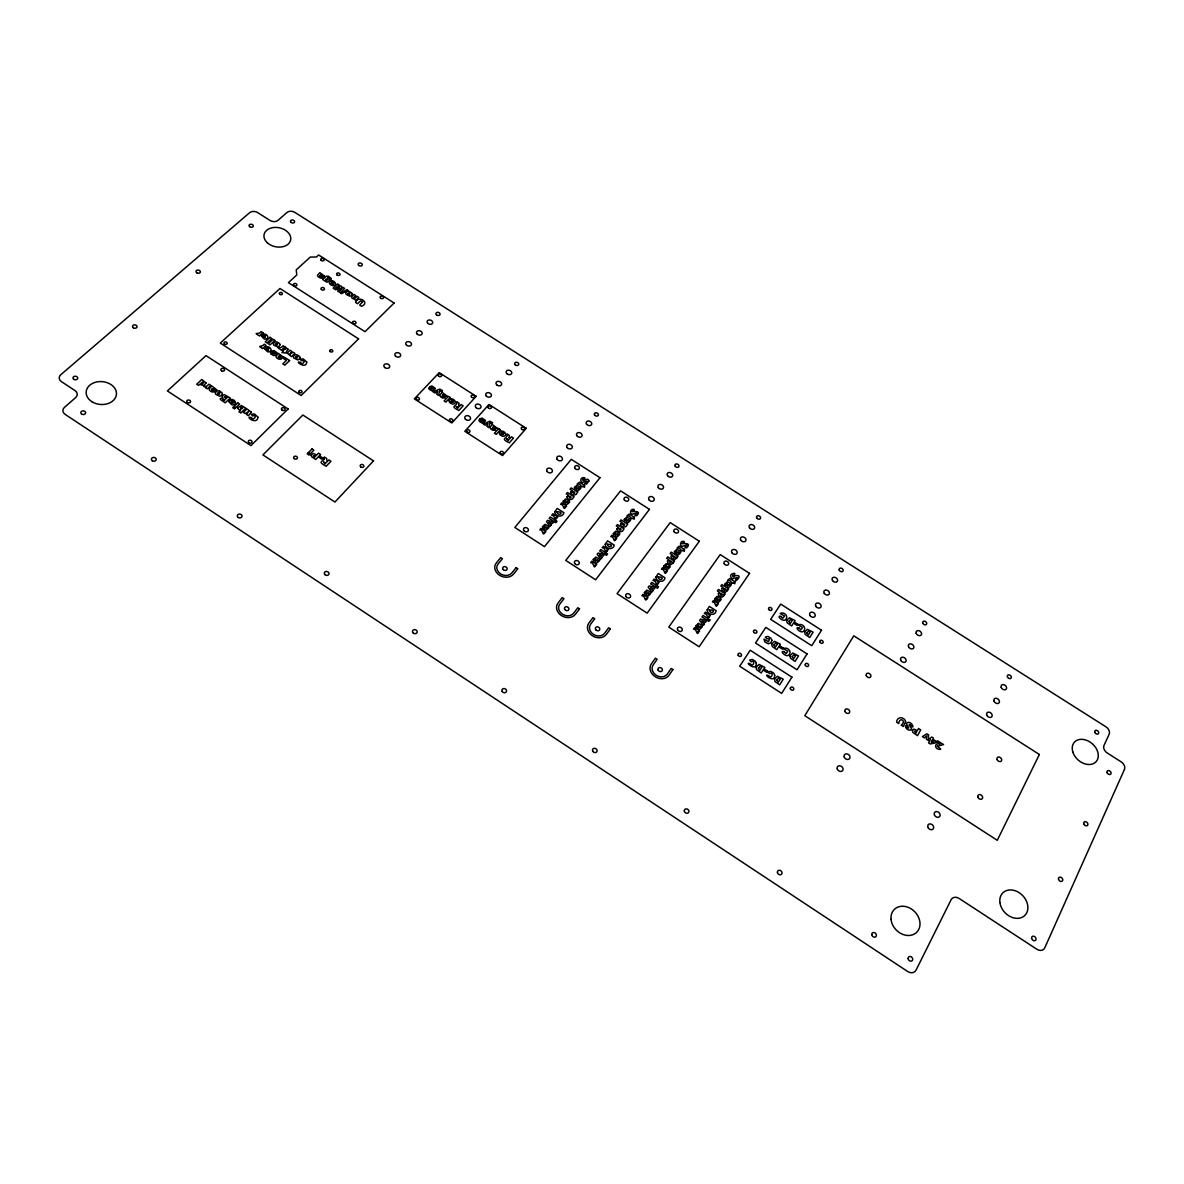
<?xml version="1.0" encoding="UTF-8"?>
<svg xmlns="http://www.w3.org/2000/svg" width="1184" height="1184" viewBox="0 0 1184 1184"><rect width="100%" height="100%" fill="white"/><g stroke="black" fill="none" stroke-linecap="round" stroke-linejoin="round"><path stroke-width="1.5" d="M219.514 391.09L221.734 392.496A3.078 2.353 8.5 0 1 222.296 393.872L221.186 395.648A2.945 2.25 8.5 0 1 219.514 396.122L215.858 394.346A2.901 2.205 8.5 0 1 215.562 392.481L216.554 391.371A2.945 2.235 8.5 0 1 219.484 391.075M774.721 675.28C774.632 684.53 761.578 672.172 768.875 675.842C771.687 679.971 774.232 671.076 769.585 673.652L767.987 671.979L770.71 671.313L773.759 673.178L774.721 675.28M287.209 353.187L291.486 356.65L294.92 353.365L293.129 352.196L289.917 354.105L291.767 351.322L289.976 350.168L287.209 353.187M588.922 481L586.583 484.064L584.615 483.694L587.101 482.006L586.835 481.089L582.439 482.465A2.516 1.954 22.2 0 1 580.93 481.178C579.553 475.687 589.129 477.655 582.661 479.446C582.543 482.761 588.167 476.412 588.922 481M771.909 640.307L770.873 642.912L768.372 643.8L764.938 642.024L763.991 639.153L768.475 641.713L769.422 638.96L766.847 638.694L765.278 637.051L767.957 636.415L770.976 638.265L771.909 640.307M756.339 663.41C756.191 672.601 743.197 660.302 750.478 663.958C753.276 668.072 755.866 659.222 751.204 661.782L749.62 660.11L752.343 659.444L755.392 661.323L756.339 663.41M264.535 348.629L267.347 351.663A2.842 2.131 10.6 0 0 269.153 351.796C273.785 350.627 269.197 345.55 266.104 346.823C272.231 351.248 266.77 345.95 264.535 348.629M620.534 524.172C620.875 528.567 626.928 527.102 626.691 525.474L627.698 524.172L621.023 519.88L619.942 521.286L622.251 522.78L620.534 524.172M261.353 335.93L264.165 338.935A2.827 2.102 10.6 0 0 265.956 339.068C270.588 337.914 266 332.882 262.937 334.14C269.034 338.535 263.603 333.281 261.353 335.93M306.686 362.023C306.33 370.133 293.44 360.114 300.455 362.334C302.379 366.626 306.967 358.767 301.624 360.78L300.248 359.285L303.193 358.856L306.686 362.023M616.894 528.878C617.234 533.288 623.317 531.808 623.08 530.18L624.086 528.863L617.397 524.571L616.302 525.977L618.625 527.457L616.894 528.878M281.17 356.34L278.817 356.236L281.17 356.34M251.363 412.18L248.433 415.717L246.583 414.504L248.566 411.558L245.192 413.601L243.342 412.387L246.968 408.894L251.363 412.18M323.987 459.066C323.276 461.908 316.542 461.109 326.162 466.274L330.972 461.272L328.886 459.91L326.947 461.938L326.71 458.504L324.372 456.98L323.987 459.066M682.088 543.574C683.671 543.708 692.063 542.435 686.735 547.822C680.859 548.177 693.025 542.76 682.162 546.372A2.531 1.983 26.8 0 1 680.608 545.054C679.542 539.401 688.17 541.192 682.088 543.574M501.187 433.832L503.156 434.587L501.187 433.832M734.909 581.699L734.879 583.756L733.014 582.572L732.467 583.372L729.906 580.574L727.568 580.308L729.655 578.502L734.909 581.699M905.597 721.559L903.333 726.517L901.172 725.126C906.974 721.16 899.396 716.216 898.76 723.572L896.599 722.181C896.91 716.039 904.532 716.734 905.597 721.559M228.764 401.539L231.635 404.691A2.93 2.235 8.9 0 0 233.5 404.795C238.295 403.581 233.677 398.238 230.421 399.63C239.938 406.467 229.563 397.158 228.764 401.539M509.164 437.547L509.786 438.687L511.458 436.778L513.486 438.065L509.357 442.816C498.908 437.873 508.454 438.938 507.063 433.951L509.342 435.416L509.164 437.547M737.277 577.6C730.498 586.332 746.201 573.633 734.864 575.824C733.355 578.488 731.135 574.802 733.902 575.128C737.972 571.887 728.441 573.322 731.016 577.348A2.546 1.998 29.2 0 0 732.585 578.68L737.277 577.6M570.599 492.115C570.91 496.466 576.963 495.03 576.771 493.432L577.807 492.144L571.191 487.897L570.066 489.273L572.36 490.753L570.599 492.115M906.411 723.838C908.972 728.249 910.185 729.936 905.568 725.762C904.502 728.634 910.585 732.274 911.606 728.856C911.014 727.228 906.826 722.61 910.792 725.185C915.143 731.046 912.213 720.701 907.536 722.58A2.664 2.072 38.3 0 0 906.411 723.838M257.905 417.168C257.254 425.885 243.712 415.392 251.437 417.567C253.391 422.052 258.26 413.764 252.666 415.924L251.274 414.356L254.338 413.867L257.905 417.168M566.855 496.718C567.166 501.084 573.234 499.633 573.041 498.035L574.092 496.747L567.447 492.485L566.322 493.861L568.616 495.341L566.855 496.718M928.552 734.938L928.389 740.488L926.347 739.171L926.82 735.886L924.334 737.884L922.366 736.611L926.82 733.828L928.552 734.938M237.895 407.784C237.436 410.522 243.208 409.575 238.961 411.78L240.826 412.994L245.843 408.154L241.403 405.49L237.895 407.784M222.77 399.141L224.205 400.503L225.152 399.6L222.77 399.141M632.093 511.547C633.677 511.695 642.128 510.482 636.696 515.75C630.776 516.061 643.119 510.822 632.123 514.3A2.531 1.968 24.5 0 1 630.584 512.998C629.666 507.388 638.235 509.268 632.093 511.547M497.102 428.12C482.761 428.978 502.238 429.6 492.988 430.31A9.102 7 18.6 0 1 490.738 428.845L490.102 427.735A2.486 1.909 18.4 0 1 490.472 426.817L492.218 424.449L497.102 428.12M684.441 549.361L684.367 551.389L682.517 550.205L681.954 550.974L679.438 548.222L677.1 547.94L679.216 546.179L684.441 549.361M214.511 389.018L212.069 388.929L214.511 389.018M450.867 401.583L452.836 402.338L450.867 401.583M458.815 405.283L459.422 406.408L461.138 404.528L463.151 405.816L458.904 410.448C448.499 405.476 458.06 406.674 456.772 401.731L459.037 403.182L458.815 405.283M717.06 605.424C715.284 608.532 715.98 601.62 712.428 601.975L713.449 600.495L718.392 603.677L717.445 605.068L716.631 604.536L717.06 605.424M709.009 617.056C707.203 620.194 707.928 613.238 704.347 613.593L705.383 612.098L710.356 615.295L709.379 616.701L708.565 616.168L709.009 617.056M799.052 628.008L800.828 629.858L802.574 627.476L798.223 625.078C801.08 622.784 806.482 626.958 804.262 630.273C802.086 635.527 793.058 626.04 799.052 628.008M698.22 632.641C696.384 635.838 697.154 628.793 693.513 629.148L694.579 627.624L699.581 630.865L698.59 632.286L697.776 631.753L698.22 632.641M784.282 651.733L786.072 653.612L787.863 651.185L783.453 648.743C786.368 646.39 791.83 650.667 789.55 654.027C787.36 659.399 778.199 649.764 784.282 651.733M446.871 395.93C432.486 396.699 451.962 397.395 442.683 398.061A9.102 6.926 16.6 0 1 440.463 396.61L439.856 395.515A2.472 1.894 16.5 0 1 440.241 394.612L442.046 392.289L446.871 395.93M634.358 517.245L634.239 519.243L632.404 518.074L631.812 518.829L629.34 516.106L626.987 515.824L629.163 514.093L634.358 517.245M781.055 616.464L782.816 618.3L784.578 615.946L780.241 613.549C783.098 611.27 788.5 615.428 786.25 618.729C784.074 623.953 775.061 614.511 781.055 616.464M313.464 455.781L314.663 457.128L315.743 456.018L313.464 455.781M503.896 433.344C499.796 429.185 496.91 434.247 502.253 436.141A2.768 2.131 18.9 0 0 503.97 436.245C508.232 434.809 503.57 429.955 500.625 431.213L503.896 433.344M666.044 572.582C664.194 575.631 665.023 568.838 661.442 569.178L662.507 567.728L667.406 570.88L666.414 572.227L665.615 571.709L666.044 572.582M657.712 583.978C655.832 587.072 656.706 580.219 653.08 580.545L654.16 579.08L659.088 582.262L658.097 583.623L657.283 583.105L657.712 583.978M362.644 301.757L359.684 305.087L361.623 306.33C370.622 302.438 357.938 294.846 355.6 302.482L357.538 303.711L360.617 300.854L362.644 301.757M646.553 599.252C644.644 602.39 645.561 595.448 641.891 595.774L642.986 594.294L647.959 597.491L646.938 598.882L646.124 598.364L646.553 599.252M584.63 485.381L584.467 487.349L582.646 486.18L582.054 486.92L579.612 484.226L577.259 483.93L579.479 482.258L584.63 485.381M453.59 401.11C449.58 396.98 446.546 401.953 451.888 403.848A2.753 2.102 16.9 0 0 453.62 403.966C457.942 402.604 453.294 397.75 450.349 398.993L453.59 401.11M331.313 278.58L330.81 279.498L328.915 277.559L327.524 277.692L329.774 280.046L327.45 282.058A2.072 1.51 12.9 0 1 326.118 281.792L322.64 279.498L326.192 276.257L328.545 276.227L331.313 278.58M352.166 294.15L351.219 295.719A2.738 1.998 13.5 0 1 349.709 296.118L346.276 294.476A2.694 1.968 13.5 0 1 345.92 292.774L346.779 291.797A2.723 1.998 13.5 0 1 349.443 291.575L351.574 292.892A2.856 2.087 13.5 0 1 352.166 294.15M222.296 396.122L222.873 397.484L220.268 398.697A2.072 1.584 8.6 0 0 220.653 399.689L225.241 402.826L230.288 398.031L224.842 394.849A2.235 1.702 8.7 0 0 223.169 395.086L222.296 396.122M287.978 349.221L285.758 352.95L281.984 352.61L283.302 351.352L282.31 350.716L285.714 348.969L284.885 348.377L285.655 347.43L287.978 349.221M615.399 539.993C613.475 542.982 614.437 536.308 610.84 536.618L611.936 535.198L616.805 538.32L615.784 539.652L614.984 539.134L615.399 539.993M331.106 283.287L333.03 284.027L331.106 283.287M606.8 551.152C604.861 554.186 605.853 547.452 602.212 547.748L603.322 546.312L608.221 549.465L607.185 550.812L606.386 550.294L606.8 551.152M595.271 566.1C593.302 569.178 594.353 562.37 590.668 562.666L591.793 561.201L596.721 564.398L595.67 565.76L594.871 565.227L595.271 566.1M300.055 357.672L299.049 359.359A2.842 2.146 11.5 0 1 297.45 359.803L293.898 358.086A2.797 2.102 11.5 0 1 293.558 356.28L294.49 355.23A2.842 2.131 11.5 0 1 296.074 354.786A2.886 2.176 11.5 0 1 297.302 354.978L299.478 356.34A2.975 2.235 11.5 0 1 300.055 357.672M725.022 584.023L725.496 585.843C730.128 577.215 723.661 593.776 731.179 585.074A2.812 2.22 29.3 0 0 730.913 583.564L727.316 581.67L725.022 584.023M565.123 507.64C563.14 510.585 564.235 504.014 560.609 504.295L561.749 502.904L566.574 506.012L565.523 507.314L564.724 506.796L565.123 507.64M714.796 598.704L715.269 600.554C719.99 591.808 713.375 608.591 721.012 599.755A2.827 2.25 29.3 0 0 720.745 598.231L717.119 596.322L714.796 598.704M280.016 344.736L278.98 346.409A2.856 2.131 10.9 0 1 277.382 346.853L273.83 345.136A2.797 2.102 10.9 0 1 273.504 343.345L274.451 342.309A2.842 2.116 10.9 0 1 277.248 342.058L279.439 343.419A2.975 2.22 10.9 0 1 280.016 344.736M324.475 276.109L322.995 277.1L319.591 275.857L322.596 278.018L320.213 277.988A8.969 6.497 12.8 0 1 318.067 276.597L317.504 275.576A2.442 1.776 12.7 0 1 317.934 274.732L319.843 272.631L324.475 276.109M556.258 518.577C554.26 521.552 555.385 514.922 551.729 515.203L552.869 513.797L557.738 516.92L556.672 518.237L555.873 517.719L556.258 518.577M266.444 349.398L268.457 350.168L266.444 349.398M263.262 336.7L265.26 337.455L263.262 336.7M544.388 533.214C542.361 536.234 543.53 529.529 539.83 529.81L540.999 528.375L545.883 531.542L544.803 532.874L544.004 532.356L544.388 533.214M695.955 625.788L696.429 627.668C701.52 618.418 694.135 636.03 702.275 626.824A2.871 2.309 29.3 0 0 702.008 625.256L698.338 623.317L695.955 625.788M707.159 609.938C707.085 614.748 715.254 616.479 716.202 610.796L709.364 606.386L707.159 609.938M804.617 631.975L805.194 634.358L809.723 637.54L813.127 632.152L807.414 629.311L804.617 631.975M230.732 402.323L232.804 403.108L230.732 402.323M283.272 357.065L281.688 358.16L278.151 356.872L281.259 359.152L278.758 359.152A9.354 7.03 11.1 0 1 276.538 357.686L275.976 356.591A2.546 1.924 10.9 0 1 276.434 355.688L278.477 353.394L283.272 357.065M789.906 655.758L790.483 658.2L795.041 661.427L798.534 655.921L792.762 653.02L789.906 655.758M674.466 551.581L674.895 553.372C679.72 544.921 672.897 561.172 680.637 552.647A2.797 2.205 26.8 0 0 680.386 551.167L676.804 549.272L674.466 551.581M786.605 620.416L787.168 622.784L791.667 625.951L795.13 620.623L789.417 617.767L786.605 620.416M774.499 679.113L775.061 681.599L779.679 684.87L783.246 679.231L777.414 676.301L774.499 679.113M663.898 565.967L664.328 567.787C669.241 559.203 662.256 575.676 670.114 567.032A2.812 2.235 26.7 0 0 669.878 565.538L666.266 563.628L663.898 565.967M771.687 644.037L772.249 646.464L776.793 649.676L780.33 644.214L774.573 641.328L771.687 644.037M333.844 282.902C330.114 278.965 326.769 283.538 332.023 285.418A2.723 1.983 13 0 0 333.74 285.551C338.121 284.426 333.577 279.705 330.721 280.874L333.844 282.902M644.422 592.488L644.851 594.338C650.164 585.266 642.364 602.552 650.741 593.554A2.856 2.294 26.6 0 0 650.504 592.015L646.864 590.076L644.422 592.488M756.088 667.214L756.635 669.685L761.238 672.956L764.864 667.362L759.033 664.431L756.088 667.214M479.949 418.751L482.125 421.756L478.987 419.994L479.372 421.519L482.48 423.236L483.975 422.496A1.672 1.288 18 0 0 483.708 421.386L481.932 419.343L485.396 421.193A1.968 1.51 18.1 0 0 485.262 420.276L482.066 418.07L479.949 418.751M655.98 576.978C655.892 581.773 664.017 583.416 665.053 577.851L658.274 573.485L655.98 576.978M216.672 389.758L215 390.898L211.359 389.595L214.526 391.934L211.936 391.948A9.65 7.326 8.5 0 1 209.657 390.454L209.094 389.314A2.634 1.998 8.3 0 1 209.612 388.367L211.788 385.969L216.672 389.758M624.279 519.376L624.678 521.138C629.696 512.85 622.503 528.804 630.45 520.472A2.782 2.19 24.4 0 0 630.228 519.006L626.676 517.127L624.279 519.376M727.198 590.742L725.363 592.281L722.196 590.683L721.604 588.64L723.158 587.545L720.819 586.05L721.84 584.585L728.604 588.922L727.672 590.283L726.946 589.824L727.198 590.742M613.371 533.481L613.771 535.257C618.877 526.85 611.521 543.012 619.602 534.561A2.812 2.22 24.3 0 0 619.38 533.081L615.798 531.187L613.371 533.481M723.809 595.641L721.959 597.195L718.792 595.596L718.2 593.524L719.754 592.444L717.415 590.934L718.436 589.454L725.23 593.82L724.282 595.182L723.542 594.723L723.809 595.641M806.896 632.937L808.376 634.964L810.241 632.019L808.361 631.205L806.896 632.937M593.273 559.44L593.658 561.275C599.193 552.366 590.979 569.326 599.607 560.52A2.842 2.279 23.9 0 0 599.4 559.011L595.774 557.087L593.273 559.44M792.2 656.735L793.694 658.792L795.604 655.788L793.709 654.959L792.2 656.735M429.822 386.62L431.938 389.58L428.83 387.834L429.185 389.344L432.278 391.046L433.788 390.32A1.672 1.273 16.1 0 0 433.536 389.225L431.79 387.212L435.238 389.048A1.968 1.495 16.2 0 0 435.135 388.16L431.968 385.969L429.822 386.62M605.202 544.255C605.068 549.036 613.164 550.59 614.304 545.173L607.57 540.836L605.202 544.255M788.87 621.378L790.335 623.391L792.229 620.475L790.35 619.661L788.87 621.378M776.822 680.09L778.332 682.191L780.286 679.113L778.347 678.284L776.822 680.09M325.674 279.483C326.917 282.695 328.856 276.952 325.674 279.483M773.981 644.999L775.461 647.056L777.4 644.081L775.505 643.252L773.981 644.999M206.06 383.009L203.722 385.496L200.88 384.8A2.25 1.702 8.1 0 1 200.318 383.764L198.542 385.407L196.677 384.208L201.798 379.457L206.06 383.009M574.462 487.423L574.832 489.155C580.042 481.03 572.479 496.673 580.648 488.533A2.782 2.176 22.1 0 0 580.456 487.083L576.919 485.218L574.462 487.423M676.523 558.197L674.628 559.706L671.491 558.123L670.943 556.095L672.512 555.044L670.188 553.55L671.239 552.114L677.973 556.421L676.996 557.768L676.271 557.294L676.523 558.197M758.411 668.19L759.906 670.292L761.889 667.228L759.965 666.4L758.411 668.19M563.214 501.217L563.584 502.978C569.164 494.483 560.831 510.689 569.46 502.327A2.797 2.205 21.9 0 0 569.282 500.862L565.715 498.982L563.214 501.217M673.015 563.007L671.121 564.516L667.968 562.933L667.421 560.89L669.004 559.825L666.666 558.33L667.732 556.894L674.466 561.216L673.489 562.563L672.764 562.089L673.015 563.007M542.509 526.643L542.864 528.449C548.621 519.717 539.993 536.352 548.858 527.753A2.842 2.264 21.4 0 0 548.68 526.258L545.069 524.349L542.509 526.643M554.793 511.769C554.63 516.55 562.696 518 563.924 512.731L557.25 508.424L554.793 511.769M912.361 730.469L912.953 732.541L917.526 735.649L920.708 729.906L918.532 728.5L917.348 730.632L913.944 729.092L912.361 730.469M347.83 293.602C349.295 297.258 351.485 290.539 347.83 293.602M311.066 454.996L311.806 456.876L315.758 459.496L320.598 454.508L318.526 453.161L316.72 455.011L313.316 453.472L311.066 454.996M353.809 297.495L354.756 298.309L357.094 296.37L358.841 297.48L355.644 300.558L354.534 299.019L352.299 298.546L351.544 296.962L354.031 294.416L355.777 295.541L353.809 297.495M295.541 357.139C297.021 361.002 299.404 353.838 295.541 357.139M489.91 422.969L488.859 427.631L486.95 426.403L488 423.517L485.07 425.204L483.294 424.064L489.806 421.208L492.648 422.673L491.982 423.665L489.91 422.969M275.487 344.204C276.952 348.037 279.38 340.933 275.487 344.204M271.61 351.204L273.637 354.179L270.5 352.418L270.766 353.927L273.874 355.644L275.517 354.934A1.717 1.288 10.8 0 0 275.324 353.838L273.622 351.811L277.115 353.676A2.028 1.524 10.8 0 0 277.056 352.773L273.889 350.568L271.61 351.204M201.458 382.772C202.716 386.354 205.187 379.59 201.458 382.772M439.738 390.824L438.598 395.397L436.704 394.183L437.814 391.356L434.839 392.984L433.078 391.86L439.678 389.092L442.505 390.557L441.81 391.534L439.738 390.824M217.604 393.354C219.055 397.365 221.689 389.891 217.604 393.354M709.216 609.908C710.874 615.858 717.741 609.612 709.216 609.908M937.432 746.231L940.732 749.028A2.353 1.82 39.6 0 1 939.03 749.354C933.954 748.584 934.664 742.264 940.022 744.085L936.958 742.116L937.669 740.799L943.544 744.573L937.432 746.231M242.616 407.903C240.115 411.825 239.73 405.194 242.616 407.903M658.052 576.948C659.636 582.824 666.607 576.697 658.052 576.948M914.684 731.357L915.987 733.074L916.712 731.786L914.684 731.357M607.274 544.24C608.783 550.042 615.858 544.018 607.274 544.24M556.894 511.784C558.315 517.512 565.493 511.592 556.894 511.784M720.124 593.628C721.293 597.698 724.253 592.784 720.124 593.628M723.528 588.729C724.697 592.784 727.642 587.9 723.528 588.729M729.714 585.059C727.849 587.545 728.634 582.439 729.714 585.059M719.532 599.755C717.652 602.271 718.451 597.091 719.532 599.755M700.765 626.824C698.826 629.414 699.67 624.116 700.765 626.824M672.852 556.199C673.992 560.21 676.982 555.4 672.852 556.199M669.345 560.994C670.47 565.02 673.489 560.18 669.345 560.994M679.157 552.632C677.248 555.074 678.106 550.042 679.157 552.632M668.634 567.018C666.696 569.504 667.569 564.398 668.634 567.018M649.232 593.539C647.248 596.085 648.166 590.86 649.232 593.539M622.562 523.92C623.657 527.886 626.706 523.136 622.562 523.92M618.936 528.612C620.016 532.593 623.095 527.827 618.936 528.612M628.97 520.442C627.017 522.84 627.949 517.882 628.97 520.442M618.107 534.532C616.124 536.974 617.071 531.956 618.107 534.532M598.083 560.506C596.055 563.007 597.047 557.856 598.083 560.506M568.912 496.481C569.948 500.403 573.086 495.696 568.912 496.481M572.656 491.878C573.692 495.785 576.815 491.108 572.656 491.878M579.154 488.489C577.156 490.857 578.147 485.973 579.154 488.489M567.965 502.282C565.937 504.68 566.958 499.737 567.965 502.282M547.319 527.724C545.247 530.18 546.312 525.119 547.319 527.724M1124.46 769.437L1044.747 947.881A6.882 5.343 48.1 0 1 1036.844 949.242L959.129 898.464A6.778 5.402 45.9 0 0 951.107 899.736L916.076 970.081A7 5.713 48.3 0 1 907.699 971.531L65.268 414.474A6.616 5.002 3.4 0 1 64.454 407.385L75.732 397.498A6.571 4.943 3.7 0 0 74.903 390.513L61.524 381.692A6.542 4.884 3.8 0 1 60.739 374.766L249.676 212.661A5.802 4.1 11.2 0 1 257.712 212.617L269.967 220.416A5.772 4.085 11.7 0 0 277.974 220.357L287.002 212.469A5.742 4.055 12.2 0 1 294.92 212.424L1105.93 726.813A6.186 4.514 41.3 0 1 1109.156 734.258L1103.991 745.446A6.231 4.558 41.8 0 0 1107.247 752.994L1121.159 761.845A6.275 4.588 42.5 0 1 1124.46 769.437M1039.374 754.489L997.283 840.314L804.809 715.698L853.768 635.823L1039.374 754.489M495.045 427.602L492.781 427.335L495.045 427.602M339.364 287.83L337.647 291.012L340.193 292.64L344.633 288.422L343.049 287.416L339.66 290.628L341.836 286.646L340.4 285.729L335.782 288.156L339.172 284.944L337.603 283.938L333.133 288.141L335.679 289.769L339.364 287.83M506.737 438.894L508.173 440.552L509.002 439.59L506.737 438.894M936.455 741.48L935.73 742.797L930.269 743.981L928.567 742.886L930.506 739.334L929.618 738.772L931.778 737.01L933.48 738.106L932.888 739.186L936.455 741.48M932.208 740.429L931.216 742.25L934.087 741.643L932.208 740.429M444.814 395.412L442.55 395.13L444.814 395.412M456.343 406.586L457.749 408.214L458.608 407.281L456.343 406.586M323.646 462.174L325.052 463.906L326.029 462.885L323.646 462.174M791.904 677.159L781.662 693.38L739.689 666.222L750.227 650.253L791.904 677.159M821.518 630.228L811.75 645.724L770.651 619.336L780.715 604.092L821.518 630.228M807.059 653.908L797.054 669.774L755.51 643.001L765.811 627.402L807.059 653.908M767.691 671.224L766.921 672.423L764.109 670.618L764.879 669.404L767.691 671.224M797.927 624.353L797.187 625.507L794.434 623.731L795.174 622.592L797.927 624.353M783.157 648.018L782.402 649.187L779.62 647.396L780.374 646.212L783.157 648.018M224.62 396.906L226.114 398.682L227.15 397.706L224.62 396.906M322.462 275.576L320.213 275.28L322.462 275.576M749.546 573.367L699.108 646.76L668.768 627.12L720.212 554.586L749.546 573.367M709.912 619.898L708.861 621.393L707.573 620.564L708.609 619.054L709.912 619.898M704.465 623.805L703.4 625.33L699.581 620.446L700.499 619.114L706.611 620.697L705.531 622.251L701.846 620.978L704.465 623.805M708.017 618.684L706.966 620.179L701.994 616.968L703.03 615.473L708.017 618.684M672.926 669.596L668.975 675.294A10.508 8.658 29.1 0 1 655.196 676.715A10.508 8.658 29.1 0 1 651.378 663.839L655.374 658.186L657.12 659.325L653.139 664.979A8.406 6.926 29.1 0 0 656.188 675.28A8.406 6.926 29.1 0 0 667.214 674.155L671.165 668.457L672.926 669.596M699.33 541.236L647.174 613.134L617.056 593.643L670.203 522.603L699.33 541.236M653.006 590.594L651.91 592.089L648.151 587.249L649.113 585.947L655.226 587.545L654.116 589.07L650.43 587.797L653.006 590.594M656.676 585.562L655.596 587.042L650.652 583.845L651.733 582.38L656.676 585.562M657.268 585.947L656.188 587.412L657.475 588.256L658.556 586.776L657.268 585.947M610.382 628.926L606.282 634.476A10.449 8.599 25.3 0 1 592.37 635.764A10.449 8.599 25.3 0 1 588.848 623.124L592.992 617.619L594.723 618.744L590.594 624.264A8.362 6.882 25.3 0 0 593.421 634.372A8.362 6.882 25.3 0 0 604.536 633.351L608.635 627.786L610.382 628.926M579.538 608.872L575.365 614.348A10.419 8.554 23.5 0 1 561.408 615.576A10.419 8.554 23.5 0 1 558.004 603.056L562.237 597.609L563.954 598.734L559.751 604.18A8.332 6.852 23.5 0 0 562.459 614.2A8.332 6.852 23.5 0 0 573.633 613.223L577.807 607.747L579.538 608.872M649.468 509.357L595.626 579.775L565.745 560.417L620.564 490.857L649.468 509.357M601.931 557.634L600.806 559.085L597.136 554.319L598.127 553.046L604.24 554.645L603.085 556.14L599.4 554.867L601.931 557.634M605.72 552.706L604.61 554.142L599.711 550.989L600.821 549.554L605.72 552.706M606.312 553.091L605.202 554.526L606.474 555.355L607.584 553.905L606.312 553.091M599.992 477.7L544.477 546.653L514.833 527.457L571.28 459.348L599.992 477.7M516.15 567.639L511.814 572.982A8.318 6.778 20.1 0 1 500.551 573.87A8.318 6.778 20.1 0 1 498.05 564.028L502.416 558.715L500.714 557.59L496.333 562.903A10.39 8.466 20.1 0 0 499.456 575.202A10.39 8.466 20.1 0 0 513.53 574.107L517.867 568.749L516.15 567.639M551.256 524.912L550.086 526.347L546.49 521.626L547.511 520.383L553.624 521.996L552.425 523.461L548.769 522.188L551.256 524.912M555.163 520.102L554.008 521.508L549.154 518.37L550.294 516.964L555.163 520.102M555.74 520.472L554.6 521.878L555.873 522.706L557.013 521.286L555.74 520.472M526.244 428.297L502.549 455.574L464.809 431.316L488.992 404.484L526.244 428.297M498.597 428.519L494.424 433.24L496.244 434.395L500.403 429.688L498.597 428.519M476.175 396.285L451.8 422.969L414.341 398.89L439.205 372.649L476.175 396.285M450.157 397.498L445.88 402.101L444.089 400.947L448.366 396.344L450.157 397.498M373.522 460.887L334.939 502.046L262.907 454.908L302.867 415.022L373.522 460.887M322.951 458.134L321.915 459.214L319.206 457.438L320.242 456.373L322.951 458.134M308.092 452.954L307.174 453.901L309.039 455.115L309.956 454.168L308.092 452.954M312.028 448.928L308.506 452.525L310.371 453.738L313.878 450.142L312.028 448.928M394.109 303.015L365.027 331.683L288.408 282.65L296.784 274.969L296.222 269.893L310.312 257.046L316.394 257.002L318.614 254.974L394.109 303.015M358.589 338.861L301.15 395.515L220.313 343.079L279.986 288.482L358.589 338.861M288.082 408.954L250.934 445.598L167.388 390.942L206.001 355.629L288.082 408.954M289.577 360.558L284.811 365.131L282.798 363.843L286.395 360.395L283.272 358.367L284.441 357.242L289.577 360.558M233.677 406.793L232.73 407.71L234.58 408.909L235.527 408.006L233.677 406.793M237.762 402.9L234.121 406.378L235.956 407.577L239.597 404.099L237.762 402.9M284.885 346.882L281.437 350.153L279.764 349.073C275.339 346.098 281.185 349.369 283.08 345.728L284.885 346.882M274.836 340.4L270.056 344.899L268.25 343.745L273.045 339.246L274.836 340.4M270.041 337.322L265.26 341.806L267.051 342.96L271.846 338.476L270.041 337.322M261.472 347.03L260.894 347.563L262.582 348.658L266.06 345.373L264.269 344.204C263.026 346.72 256.292 346.305 261.472 347.03M262.892 332.704L259.414 335.945L257.742 334.865C253.317 331.875 259.192 335.176 261.102 331.55L262.892 332.704M206.105 387.153L205.498 387.716L207.215 388.84L210.9 385.392L209.065 384.193L206.652 386.191L203.559 386.28L206.105 387.153M347.756 290.302L341.599 293.662L340.711 293.099L346.868 289.74L347.756 290.302M994.057 701.209A3.078 2.309 39 0 0 998.867 703.03A3.078 2.309 39 0 0 997.032 698.486A3.078 2.309 39 0 0 994.057 701.209M1001.264 687.504A3.049 2.279 38.7 0 0 1006.03 689.31A3.049 2.279 38.7 0 0 1004.195 684.811A3.049 2.279 38.7 0 0 1001.264 687.504M986.76 715.106A3.093 2.353 39.3 0 0 991.6 716.942A3.093 2.353 39.3 0 0 989.765 712.339A3.093 2.353 39.3 0 0 986.76 715.106M900.669 660.095A3.049 2.338 36 0 0 905.479 661.93A3.049 2.338 36 0 0 903.777 657.431A3.049 2.338 36 0 0 900.669 660.095M908.498 646.656A3.034 2.309 35.8 0 0 913.278 648.477A3.034 2.309 35.8 0 0 911.576 644.037A3.034 2.309 35.8 0 0 908.498 646.656M916.209 633.396A3.004 2.279 35.6 0 0 920.974 635.201A3.004 2.279 35.6 0 0 919.272 630.806A3.004 2.279 35.6 0 0 916.209 633.396M815.954 606.415A3.004 2.324 32.4 0 0 820.838 607.14A3.004 2.324 32.4 0 0 818.129 603.011A3.004 2.324 32.4 0 0 815.954 606.415M824.301 593.406A2.99 2.294 32.3 0 0 829.155 594.146A2.99 2.294 32.3 0 0 826.447 590.061A2.99 2.294 32.3 0 0 824.301 593.406M832.53 580.574A2.975 2.264 32.2 0 0 837.34 581.314A2.975 2.264 32.2 0 0 834.646 577.274A2.975 2.264 32.2 0 0 832.53 580.574M731.949 552.75A2.975 2.309 28.7 0 0 736.862 553.49A2.975 2.309 28.7 0 0 734.258 549.465A2.975 2.309 28.7 0 0 731.949 552.75M740.799 540.17A2.96 2.279 28.7 0 0 745.668 540.925A2.96 2.279 28.7 0 0 743.064 536.929A2.96 2.279 28.7 0 0 740.799 540.17M749.531 527.768A2.93 2.25 28.7 0 0 754.356 528.523A2.93 2.25 28.7 0 0 751.766 524.571A2.93 2.25 28.7 0 0 749.531 527.768M648.965 499.722A2.945 2.294 24.9 0 0 653.894 500.506A2.945 2.294 24.9 0 0 651.407 496.555A2.945 2.294 24.9 0 0 648.965 499.722M658.304 487.586A2.93 2.264 25 0 0 663.203 488.356A2.93 2.264 25 0 0 660.702 484.448A2.93 2.264 25 0 0 658.304 487.586M667.524 475.598A2.916 2.235 25.1 0 0 672.379 476.382A2.916 2.235 25.1 0 0 669.892 472.505A2.916 2.235 25.1 0 0 667.524 475.598M567.136 447.552A2.93 2.264 21.4 0 0 572.064 447.996A2.93 2.264 21.4 0 0 569.312 444.266A2.93 2.264 21.4 0 0 567.136 447.552M576.815 435.623A2.916 2.235 21.6 0 0 581.729 436.437A2.916 2.235 21.6 0 0 579.346 432.604A2.916 2.235 21.6 0 0 576.815 435.623M586.509 424.05A2.901 2.205 21.8 0 0 591.378 424.849A2.901 2.205 21.8 0 0 588.996 421.06A2.901 2.205 21.8 0 0 586.509 424.05M486.165 395.826A2.93 2.22 18.1 0 0 491.123 396.285A2.93 2.22 18.1 0 0 488.43 392.629A2.93 2.22 18.1 0 0 486.165 395.826M496.732 384.83A2.916 2.19 18.4 0 0 501.542 384.637A2.916 2.19 18.4 0 0 498.212 381.322A2.916 2.19 18.4 0 0 496.732 384.83M506.885 373.656A2.886 2.161 18.7 0 0 511.651 373.463A2.886 2.161 18.7 0 0 508.336 370.178A2.886 2.161 18.7 0 0 506.885 373.656M406.438 345.047A2.93 2.19 15.3 0 0 411.336 344.87A2.93 2.19 15.3 0 0 408.066 341.599A2.93 2.19 15.3 0 0 406.438 345.047M417.227 334.154A2.901 2.161 15.7 0 0 422.066 333.903A2.901 2.161 15.7 0 0 418.692 330.706A2.901 2.161 15.7 0 0 417.227 334.154M427.853 323.38A2.886 2.131 16 0 0 432.619 323.099A2.886 2.131 16 0 0 429.23 319.961A2.886 2.131 16 0 0 427.853 323.38M557.057 459.244A2.96 2.294 21.1 0 0 562.045 460.043A2.96 2.294 21.1 0 0 559.647 456.136A2.96 2.294 21.1 0 0 557.057 459.244M476.042 407.636A2.945 2.25 17.8 0 0 480.926 407.414A2.945 2.25 17.8 0 0 477.566 404.055A2.945 2.25 17.8 0 0 476.042 407.636M395.56 356.118A2.945 2.205 14.9 0 0 400.503 355.94A2.945 2.205 14.9 0 0 397.217 352.625A2.945 2.205 14.9 0 0 395.56 356.118M384.726 367.514A2.975 2.235 14.5 0 0 389.61 366.951A2.975 2.235 14.5 0 0 385.969 363.828A2.975 2.235 14.5 0 0 384.726 367.514M465.49 419.269A2.975 2.279 17.5 0 0 470.418 419.032A2.975 2.279 17.5 0 0 467.044 415.628A2.975 2.279 17.5 0 0 465.49 419.269M546.978 471.291A2.975 2.324 20.9 0 0 551.996 472.09A2.975 2.324 20.9 0 0 549.598 468.139A2.975 2.324 20.9 0 0 546.978 471.291M810.048 615.621A3.019 2.353 32.5 0 0 814.962 616.346A3.019 2.353 32.5 0 0 812.239 612.187A3.019 2.353 32.5 0 0 810.048 615.621M837.266 768.978A3.212 2.59 38.4 0 0 842.357 770.888A3.212 2.59 38.4 0 0 840.655 765.989A3.212 2.59 38.4 0 0 837.266 768.978M927.901 827.202A3.271 2.605 42.4 0 0 933.007 829.126A3.271 2.605 42.4 0 0 931.157 824.094A3.271 2.605 42.4 0 0 927.901 827.202M1031.604 938.216A2.516 1.954 47.8 0 0 1035.171 940.54A2.516 1.954 47.8 0 0 1034.638 936.618A2.516 1.954 47.8 0 0 1031.604 938.216M1058.481 879.061A2.442 1.865 45.7 0 0 1061.959 881.31A2.442 1.865 45.7 0 0 1061.412 877.566A2.442 1.865 45.7 0 0 1058.481 879.061M1083.878 824.02A2.368 1.776 44 0 0 1087.519 825.396A2.368 1.776 44 0 0 1086.024 821.814A2.368 1.776 44 0 0 1083.878 824.02M1107.158 772.782A2.309 1.702 42.6 0 0 1110.696 774.129A2.309 1.702 42.6 0 0 1109.216 770.695A2.309 1.702 42.6 0 0 1107.158 772.782M249.543 226.558A2.146 1.51 11 0 0 253.169 226.484A2.146 1.51 11 0 0 250.86 224.205A2.146 1.51 11 0 0 249.543 226.558M73.926 379.413A2.398 1.791 4.1 0 0 77.715 378.288A2.398 1.791 4.1 0 0 74.385 376.349A2.398 1.791 4.1 0 0 73.926 379.413M133.333 327.79A2.309 1.702 6.7 0 0 137.048 326.932A2.309 1.702 6.7 0 0 133.955 324.919A2.309 1.702 6.7 0 0 133.333 327.79M196.81 272.823A2.205 1.598 9.1 0 0 200.348 272.039A2.205 1.598 9.1 0 0 197.328 270.115A2.205 1.598 9.1 0 0 196.81 272.823M908.098 958.552A2.56 2.087 48 0 0 911.739 960.964A2.56 2.087 48 0 0 911.354 956.894A2.56 2.087 48 0 0 908.098 958.552M871.779 934.576A2.531 2.087 46.5 0 0 875.405 936.973A2.531 2.087 46.5 0 0 875.065 932.948A2.531 2.087 46.5 0 0 871.779 934.576M777.503 872.845A2.486 2.087 41.7 0 0 781.425 874.31A2.486 2.087 41.7 0 0 780.197 870.418A2.486 2.087 41.7 0 0 777.503 872.845M684.396 811.395A2.442 2.087 35.6 0 0 688.318 812.801A2.442 2.087 35.6 0 0 687.149 809.012A2.442 2.087 35.6 0 0 684.396 811.395M592.681 751.1A2.412 2.072 28.7 0 0 596.706 751.899A2.412 2.072 28.7 0 0 595.004 748.347A2.412 2.072 28.7 0 0 592.681 751.1M502.134 691.412A2.383 2.042 21.8 0 0 506.19 691.959A2.383 2.042 21.8 0 0 504.31 688.57A2.383 2.042 21.8 0 0 502.134 691.412M413.068 632.833A2.383 2.013 16 0 0 417.079 632.478A2.383 2.013 16 0 0 414.4 629.622A2.383 2.013 16 0 0 413.068 632.833M324.845 574.58A2.383 1.968 11.3 0 0 328.886 574.27A2.383 1.968 11.3 0 0 326.281 571.458A2.383 1.968 11.3 0 0 324.845 574.58M238.221 517.452A2.398 1.924 7.9 0 0 242.024 516.342A2.398 1.924 7.9 0 0 238.739 514.167A2.398 1.924 7.9 0 0 238.221 517.452M152.307 460.724A2.398 1.88 5.3 0 0 156.17 459.673A2.398 1.88 5.3 0 0 152.914 457.527A2.398 1.88 5.3 0 0 152.307 460.724M290.864 222.237A2.116 1.495 12.2 0 0 294.446 222.281A2.116 1.495 12.2 0 0 292.256 219.972A2.116 1.495 12.2 0 0 290.864 222.237M358.634 265.305A2.102 1.524 13.9 0 0 362.171 265.246A2.102 1.524 13.9 0 0 359.862 262.937A2.102 1.524 13.9 0 0 358.634 265.305M756.842 518.044A2.146 1.628 28.7 0 0 760.365 518.607A2.146 1.628 28.7 0 0 758.47 515.721A2.146 1.628 28.7 0 0 756.842 518.044M594.575 414.977A2.116 1.598 21.9 0 0 598.127 415.584A2.116 1.598 21.9 0 0 596.396 412.816A2.116 1.598 21.9 0 0 594.575 414.977M1007.451 676.922A2.235 1.658 38.5 0 0 1010.944 678.254A2.235 1.658 38.5 0 0 1009.597 674.984A2.235 1.658 38.5 0 0 1007.451 676.922M922.824 623.169A2.19 1.658 35.4 0 0 926.288 624.486A2.19 1.658 35.4 0 0 925.044 621.289A2.19 1.658 35.4 0 0 922.824 623.169M675.22 466.2A2.131 1.613 25.2 0 0 678.758 466.777A2.131 1.613 25.2 0 0 676.937 463.965A2.131 1.613 25.2 0 0 675.22 466.2M515.203 364.761A2.102 1.569 18.9 0 0 518.681 364.628A2.102 1.569 18.9 0 0 516.254 362.245A2.102 1.569 18.9 0 0 515.203 364.761M839.264 570.185A2.161 1.643 32.1 0 0 842.756 571.31A2.161 1.643 32.1 0 0 841.38 568.216A2.161 1.643 32.1 0 0 839.264 570.185M1094.786 732.215A2.264 1.658 41.2 0 0 1098.204 733.902A2.264 1.658 41.2 0 0 1097.154 730.528A2.264 1.658 41.2 0 0 1094.786 732.215M436.452 314.737A2.102 1.554 16.2 0 0 439.974 314.648A2.102 1.554 16.2 0 0 437.592 312.295A2.102 1.554 16.2 0 0 436.452 314.737M81.666 414.074A2.412 1.835 3.8 0 0 85.588 413.083A2.412 1.835 3.8 0 0 82.377 410.966A2.412 1.835 3.8 0 0 81.666 414.074M267.421 242.853A13.572 9.679 11.6 0 0 290.154 241.492A13.572 9.679 11.6 0 0 274.481 227.432A13.572 9.679 11.6 0 0 267.421 242.853M1072.837 752.062A14.593 10.774 41.7 0 0 1094.904 762.748A14.593 10.774 41.7 0 0 1088.022 740.918A14.593 10.774 41.7 0 0 1072.837 752.062M790.379 688.807A1.88 1.51 34.2 0 0 793.369 689.946A1.88 1.51 34.2 0 0 792.422 687.134A1.88 1.51 34.2 0 0 790.379 688.807M738.268 655.418A1.865 1.495 31.5 0 0 741.332 655.847A1.865 1.495 31.5 0 0 739.704 653.257A1.865 1.495 31.5 0 0 738.268 655.418M753.705 632.182A1.835 1.465 31.4 0 0 756.724 632.626A1.835 1.465 31.4 0 0 755.111 630.08A1.835 1.465 31.4 0 0 753.705 632.182M805.268 665.097A1.85 1.465 33.9 0 0 808.228 666.222A1.85 1.465 33.9 0 0 807.266 663.469A1.85 1.465 33.9 0 0 805.268 665.097M819.846 642.009A1.835 1.436 33.6 0 0 822.791 643.001A1.835 1.436 33.6 0 0 821.711 640.322A1.835 1.436 33.6 0 0 819.846 642.009M768.801 609.494A1.82 1.436 31.2 0 0 771.776 609.923A1.82 1.436 31.2 0 0 770.162 607.422A1.82 1.436 31.2 0 0 768.801 609.494M999.918 902.578A15.762 12.299 46.4 0 0 1022.458 917.156A15.762 12.299 46.4 0 0 1019.158 892.677A15.762 12.299 46.4 0 0 999.918 902.578M891.034 919.302A15.999 13.009 46.1 0 0 913.944 934.25A15.999 13.009 46.1 0 0 911.488 909.046A15.999 13.009 46.1 0 0 891.034 919.302M91.745 401.613A15.185 11.455 4.7 0 0 116.284 395.397A15.185 11.455 4.7 0 0 95.934 382.136A15.185 11.455 4.7 0 0 91.745 401.613M658.112 670.011A2.309 1.909 29.1 0 0 661.93 671.047A2.309 1.909 29.1 0 0 660.48 667.643A2.309 1.909 29.1 0 0 658.112 670.011M595.789 629.755A2.294 1.894 25.3 0 0 599.607 629.829A2.294 1.894 25.3 0 0 597.269 626.824A2.294 1.894 25.3 0 0 595.789 629.755M564.724 609.39A2.294 1.88 23.5 0 0 568.586 609.952A2.294 1.88 23.5 0 0 566.722 606.77A2.294 1.88 23.5 0 0 564.724 609.39M503.274 569.608A2.279 1.865 20.1 0 0 507.063 569.312A2.279 1.865 20.1 0 0 504.443 566.588A2.279 1.865 20.1 0 0 503.274 569.608M844.222 757.005A3.197 2.575 38.1 0 0 849.283 758.914A3.197 2.575 38.1 0 0 847.596 754.06A3.197 2.575 38.1 0 0 844.222 757.005M934.398 814.829A3.256 2.575 42 0 0 939.474 816.738A3.256 2.575 42 0 0 937.624 811.765A3.256 2.575 42 0 0 934.398 814.829M299.123 392.289A1.643 1.258 11.4 0 0 301.905 392.185A1.643 1.258 11.4 0 0 300.129 390.335A1.643 1.258 11.4 0 0 299.123 392.289M330.114 351.47A1.554 1.169 12.7 0 0 332.734 351.396A1.554 1.169 12.7 0 0 331.046 349.665A1.554 1.169 12.7 0 0 330.114 351.47M224.56 344.07A1.658 1.243 9.3 0 0 227.21 343.419A1.658 1.243 9.3 0 0 224.93 341.954A1.658 1.243 9.3 0 0 224.56 344.07M279.631 294.18A1.584 1.154 11.4 0 0 282.31 294.12A1.584 1.154 11.4 0 0 280.623 292.389A1.584 1.154 11.4 0 0 279.631 294.18M380.508 298.057A1.732 1.273 14.5 0 0 383.424 297.983A1.732 1.273 14.5 0 0 381.5 296.059A1.732 1.273 14.5 0 0 380.508 298.057M352.936 323.262A1.761 1.302 13.6 0 0 355.925 323.188A1.761 1.302 13.6 0 0 353.986 321.219A1.761 1.302 13.6 0 0 352.936 323.262M321.397 289.488A1.761 1.288 12.7 0 0 324.372 289.429A1.761 1.288 12.7 0 0 322.462 287.49A1.761 1.288 12.7 0 0 321.397 289.488M336.996 274.88A1.746 1.258 13.2 0 0 339.926 274.821A1.746 1.258 13.2 0 0 338.032 272.912A1.746 1.258 13.2 0 0 336.996 274.88M293.824 285.433A1.776 1.288 11.9 0 0 296.814 285.374A1.776 1.288 11.9 0 0 294.905 283.435A1.776 1.288 11.9 0 0 293.824 285.433M321.16 260.288A1.732 1.258 12.8 0 0 324.09 260.214A1.732 1.258 12.8 0 0 322.196 258.334A1.732 1.258 12.8 0 0 321.16 260.288M724.312 563.85A2.486 1.954 28.7 0 0 728.426 564.487A2.486 1.954 28.7 0 0 726.266 561.083A2.486 1.954 28.7 0 0 724.312 563.85M677.707 630.08A2.575 2.087 28.7 0 0 681.999 630.687A2.575 2.087 28.7 0 0 679.794 627.12A2.575 2.087 28.7 0 0 677.707 630.08M674.14 531.734A2.486 1.939 26.3 0 0 678.269 532.386A2.486 1.939 26.3 0 0 676.153 529.026A2.486 1.939 26.3 0 0 674.14 531.734M625.996 596.603A2.56 2.072 25.9 0 0 630.288 597.239A2.56 2.072 25.9 0 0 628.142 593.702A2.56 2.072 25.9 0 0 625.996 596.603M574.906 468.228A2.457 1.909 21.9 0 0 579.05 468.894A2.457 1.909 21.9 0 0 577.052 465.623A2.457 1.909 21.9 0 0 574.906 468.228M524.112 530.906A2.546 2.042 20.6 0 0 528.316 530.61A2.546 2.042 20.6 0 0 525.37 527.605A2.546 2.042 20.6 0 0 524.112 530.906M624.338 499.87A2.472 1.924 24.1 0 0 628.482 500.521A2.472 1.924 24.1 0 0 626.425 497.206A2.472 1.924 24.1 0 0 624.338 499.87M574.669 563.392A2.56 2.057 23.2 0 0 578.976 564.028A2.56 2.057 23.2 0 0 576.889 560.55A2.56 2.057 23.2 0 0 574.669 563.392M500.506 453.561A1.791 1.391 18.9 0 0 503.481 453.398A1.791 1.391 18.9 0 0 501.424 451.326A1.791 1.391 18.9 0 0 500.506 453.561M466.881 431.938A1.791 1.376 17.6 0 0 469.856 431.79A1.791 1.376 17.6 0 0 467.813 429.733A1.791 1.376 17.6 0 0 466.881 431.938M488.444 407.977A1.761 1.347 18.2 0 0 491.375 407.844A1.761 1.347 18.2 0 0 489.347 405.831A1.761 1.347 18.2 0 0 488.444 407.977M521.685 429.244A1.761 1.362 19.5 0 0 524.601 429.096A1.761 1.362 19.5 0 0 522.558 427.069A1.761 1.362 19.5 0 0 521.685 429.244M449.787 420.971A1.791 1.376 16.9 0 0 452.776 420.823A1.791 1.376 16.9 0 0 450.749 418.766A1.791 1.376 16.9 0 0 449.787 420.971M416.413 399.511A1.791 1.362 15.6 0 0 419.402 399.393A1.791 1.362 15.6 0 0 417.404 397.35A1.791 1.362 15.6 0 0 416.413 399.511M438.583 376.068A1.761 1.332 16.4 0 0 441.514 375.964A1.761 1.332 16.4 0 0 439.53 373.966A1.761 1.332 16.4 0 0 438.583 376.068M471.572 397.173A1.761 1.347 17.6 0 0 474.503 397.054A1.761 1.347 17.6 0 0 472.49 395.042A1.761 1.347 17.6 0 0 471.572 397.173M360.632 466.777A1.865 1.465 13.4 0 0 363.784 466.6A1.865 1.465 13.4 0 0 361.727 464.454A1.865 1.465 13.4 0 0 360.632 466.777M294.106 458.504A1.894 1.48 10.8 0 0 297.317 458.326A1.894 1.48 10.8 0 0 295.275 456.166A1.894 1.48 10.8 0 0 294.106 458.504M221.586 370.814A1.865 1.406 8.9 0 0 224.56 370.059A1.865 1.406 8.9 0 0 222 368.402A1.865 1.406 8.9 0 0 221.586 370.814M281.822 409.901A1.865 1.436 10.7 0 0 284.989 409.768A1.865 1.436 10.7 0 0 282.991 407.666A1.865 1.436 10.7 0 0 281.822 409.901M249.025 442.801A1.894 1.48 9.1 0 0 252.044 441.987A1.894 1.48 9.1 0 0 249.439 440.27A1.894 1.48 9.1 0 0 249.025 442.801M187.486 402.545A1.909 1.45 7.4 0 0 190.535 401.761A1.909 1.45 7.4 0 0 187.945 400.059A1.909 1.45 7.4 0 0 187.486 402.545M866.288 675.635A2.56 1.998 35.8 0 0 870.358 677.174A2.56 1.998 35.8 0 0 868.967 673.37A2.56 1.998 35.8 0 0 866.288 675.635M844.976 711.451A2.62 2.072 36.4 0 0 849.135 713.02A2.62 2.072 36.4 0 0 847.744 709.098A2.62 2.072 36.4 0 0 844.976 711.451M997.12 759.58A2.634 2.013 40.9 0 0 1001.22 761.134A2.634 2.013 40.9 0 0 999.651 757.183A2.634 2.013 40.9 0 0 997.12 759.58M977.821 796.847A2.679 2.072 42 0 0 981.832 799.037A2.679 2.072 42 0 0 980.959 794.938A2.679 2.072 42 0 0 977.821 796.847"/></g></svg>
